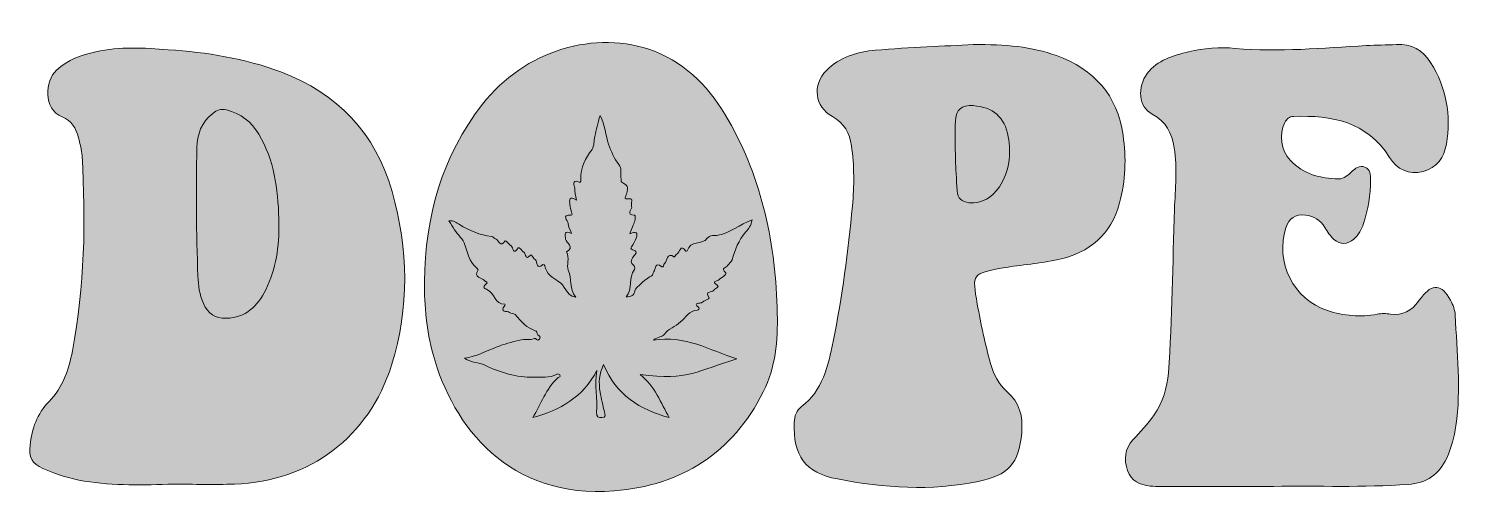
# Model space of a CAD drawing. Extents: x 385 to 1651, y -1177 to -762.
import ezdxf

# ---------------------------------------------------------------- set-up
doc = ezdxf.new("R2010")
doc.units = 0
doc.header["$MEASUREMENT"] = 0
doc.layers.add('katman 1', color=7, linetype='Continuous')

# ---------------------------------------------------------------- blocks, each defined once
blk = doc.blocks.new('block 2')
at = {"layer": 'katman 1', "true_color": 0x009245}
h = blk.add_hatch(color=114, dxfattribs=at)
h.dxf.hatch_style = 2
edge = h.paths.add_edge_path()
edge.add_spline(control_points=[(734.7, -985.2), (735.5, -927.5), (750.2, -874.5), (786.1, -828.3), (822.9, -781.2), (885.8, -761.7), (937.9, -781.7), (967.6, -793.2), (987.7, -815.4), (1003.1, -842.2), (1033.5, -895.1), (1045.1, -952.9), (1046.5, -1013.3), (1047, -1037.3), (1045.1, -1060.9), (1034.1, -1082.6), (1006.8, -1136.5), (962.1, -1165.2), (902.4, -1170), (809.3, -1177.5), (759.9, -1113.1), (742.4, -1049.5), (736.6, -1028.4), (734.7, -1006.9), (734.7, -985.2)], knot_values=[0, 0, 0, 0, 1, 1, 1, 2, 2, 2, 3, 3, 3, 4, 4, 4, 5, 5, 5, 6, 6, 6, 7, 7, 7, 8, 8, 8, 8], degree=3, periodic=1)
h = blk.add_hatch(color=114, dxfattribs=at)
h.dxf.hatch_style = 2
edge = h.paths.add_edge_path()
edge.add_spline(control_points=[(513, -1164.1), (486.7, -1164.7), (460.4, -1165.6), (434.2, -1161.3), (421.5, -1159.2), (409.4, -1155.3), (397.6, -1150.2), (387.9, -1146), (385.1, -1140.3), (386.3, -1129.6), (387.9, -1115), (392.5, -1101.9), (403.1, -1091), (415.3, -1078.7), (420.6, -1062.9), (423.7, -1046.3), (434.5, -989.3), (435.7, -931.8), (432.2, -874.1), (431.9, -868.7), (430.4, -863.3), (429.1, -858), (427, -849.8), (423, -842.8), (414.8, -839.6), (397.3, -832.6), (399.6, -807.7), (409.6, -798.4), (419.5, -789.1), (431.7, -784.9), (444.5, -782.1), (465.7, -777.4), (487.1, -778.7), (508.4, -780.3), (542.3, -782.7), (575.7, -787.7), (607.8, -799.9), (658, -818.9), (691.5, -853.8), (706.1, -905.5), (720.5, -956.5), (721.7, -1008), (705.7, -1058.9), (685.7, -1122.5), (633.7, -1161.5), (567, -1164), (549.1, -1164.7), (531, -1164.1), (513, -1164.1)], knot_values=[0, 0, 0, 0, 1, 1, 1, 2, 2, 2, 3, 3, 3, 4, 4, 4, 5, 5, 5, 6, 6, 6, 7, 7, 7, 8, 8, 8, 9, 9, 9, 10, 10, 10, 11, 11, 11, 12, 12, 12, 13, 13, 13, 14, 14, 14, 15, 15, 15, 16, 16, 16, 16], degree=3, periodic=1)
h = blk.add_hatch(color=114, dxfattribs=at)
h.dxf.hatch_style = 2
edge = h.paths.add_edge_path()
edge.add_spline(control_points=[(1219.5, -775.7), (1248.4, -775.5), (1271.2, -777.6), (1293.1, -785.5), (1326.4, -797.5), (1346.9, -820.4), (1352, -855.8), (1354.9, -875.9), (1354.2, -895.9), (1348.9, -915.6), (1341.4, -943.7), (1322.6, -959.5), (1294.7, -965.6), (1278.6, -969.2), (1262.1, -970.2), (1246, -973.1), (1218.5, -978.1), (1218.4, -978), (1223.2, -1005), (1226.4, -1022.7), (1230, -1040.3), (1235, -1057.6), (1237.7, -1067.1), (1241.7, -1075.7), (1249.3, -1082.2), (1260.6, -1091.9), (1263.7, -1104), (1262.4, -1118.7), (1259.9, -1146.3), (1250.9, -1156.1), (1223.9, -1161.7), (1182.2, -1170.3), (1140.8, -1167.5), (1099.7, -1159.5), (1070.9, -1153.9), (1060.4, -1138.8), (1061.4, -1109.5), (1061.6, -1103.8), (1063.6, -1098.8), (1067.7, -1095.7), (1087, -1081.2), (1091.3, -1059.6), (1095.8, -1038.1), (1103.8, -998.5), (1109.2, -958.4), (1112.9, -918.2), (1114.5, -900.7), (1114.6, -882.7), (1112, -865.1), (1110.4, -854.1), (1105.8, -845.1), (1095.2, -839.3), (1079.5, -830.8), (1077.2, -811.4), (1089.9, -798.5), (1101.8, -786.6), (1117.3, -782.1), (1133.2, -780.7), (1163.8, -778.2), (1194.6, -777.1), (1219.5, -775.7)], knot_values=[0, 0, 0, 0, 1, 1, 1, 2, 2, 2, 3, 3, 3, 4, 4, 4, 5, 5, 5, 6, 6, 6, 7, 7, 7, 8, 8, 8, 9, 9, 9, 10, 10, 10, 11, 11, 11, 12, 12, 12, 13, 13, 13, 14, 14, 14, 15, 15, 15, 16, 16, 16, 17, 17, 17, 18, 18, 18, 19, 19, 19, 20, 20, 20, 20], degree=3, periodic=1)
h = blk.add_hatch(color=114, dxfattribs=at)
h.dxf.hatch_style = 2
edge = h.paths.add_edge_path()
edge.add_spline(control_points=[(1484.8, -1166), (1451.7, -1166), (1418.6, -1166), (1385.4, -1166), (1382.3, -1166), (1379.1, -1166.1), (1376, -1165.7), (1366.9, -1164.7), (1359.2, -1161.3), (1356, -1152), (1352.6, -1142.2), (1353.3, -1132.9), (1360.7, -1124.9), (1367.3, -1117.9), (1373.8, -1110.9), (1379.4, -1102.9), (1387.3, -1091.6), (1390.9, -1079.1), (1392, -1065.7), (1395.6, -1017.5), (1395.8, -969.2), (1397.4, -921), (1398, -903), (1400.2, -885), (1397.2, -867.1), (1395, -854.2), (1390.4, -843.6), (1377.6, -837.1), (1365.8, -831.2), (1364.2, -813.2), (1373.3, -801.4), (1382.4, -789.3), (1396.2, -785.5), (1409.9, -782.2), (1423.4, -778.9), (1437.3, -777.8), (1451.1, -779.1), (1489.8, -782.5), (1528.3, -778.8), (1566.8, -776.7), (1575.7, -776.2), (1584.6, -776.2), (1593.4, -775.7), (1606.8, -775), (1616.9, -780.8), (1623.7, -791.6), (1637.7, -813.7), (1642, -838.1), (1637.6, -863.7), (1635.6, -875.2), (1629.4, -884.9), (1617, -887.9), (1604.4, -890.9), (1593.9, -886), (1587.3, -875.4), (1567.3, -843.6), (1536.6, -838.1), (1502.7, -839.2), (1498.7, -839.3), (1496.6, -841.4), (1495, -844.6), (1489.4, -855.4), (1491.4, -869.2), (1499.8, -878.1), (1511.4, -890.3), (1526.4, -894.1), (1542.5, -894.4), (1547.3, -894.5), (1550.5, -891.1), (1553.8, -888.2), (1557.1, -885.1), (1560.8, -882), (1565.6, -884), (1570.5, -886), (1570.7, -890.8), (1570.6, -895.4), (1570.6, -908.5), (1568.7, -921.4), (1564.4, -933.8), (1562.6, -939), (1560.1, -943.9), (1555.9, -947.6), (1550.2, -952.6), (1544, -952.7), (1538.3, -947.8), (1534.9, -944.8), (1532.6, -941), (1530.2, -937.3), (1526.2, -930.9), (1520.5, -927.1), (1513.1, -926.4), (1504, -925.4), (1498.8, -928.9), (1495.9, -937.6), (1485.9, -967.6), (1502.6, -1001.2), (1532.6, -1010.7), (1546.9, -1015.3), (1561.6, -1017), (1576.6, -1014), (1580.5, -1013.2), (1584.4, -1013.3), (1588.3, -1013.8), (1599, -1015.2), (1607.1, -1011.1), (1613.1, -1002.4), (1613.9, -1001.3), (1614.7, -1000.3), (1615.5, -999.2), (1625.2, -986.4), (1633.5, -987.2), (1641.2, -1001.6), (1643.4, -1005.7), (1645.3, -1010.2), (1645.5, -1014.9), (1646.8, -1047.4), (1650.8, -1079.9), (1646.1, -1112.5), (1644.7, -1122.4), (1642.1, -1131.9), (1637.9, -1141), (1631.2, -1155.5), (1620.2, -1163.2), (1603.8, -1164.3), (1564.2, -1167.1), (1524.5, -1165.5), (1484.8, -1166)], knot_values=[0, 0, 0, 0, 1, 1, 1, 2, 2, 2, 3, 3, 3, 4, 4, 4, 5, 5, 5, 6, 6, 6, 7, 7, 7, 8, 8, 8, 9, 9, 9, 10, 10, 10, 11, 11, 11, 12, 12, 12, 13, 13, 13, 14, 14, 14, 15, 15, 15, 16, 16, 16, 17, 17, 17, 18, 18, 18, 19, 19, 19, 20, 20, 20, 21, 21, 21, 22, 22, 22, 23, 23, 23, 24, 24, 24, 25, 25, 25, 26, 26, 26, 27, 27, 27, 28, 28, 28, 29, 29, 29, 30, 30, 30, 31, 31, 31, 32, 32, 32, 33, 33, 33, 34, 34, 34, 35, 35, 35, 36, 36, 36, 37, 37, 37, 38, 38, 38, 39, 39, 39, 40, 40, 40, 41, 41, 41, 42, 42, 42, 42], degree=3, periodic=1)
at = {"layer": 'katman 1', "true_color": 0xeeeeee}
h = blk.add_hatch(color=7, dxfattribs=at)
h.dxf.hatch_style = 2
edge = h.paths.add_edge_path()
edge.add_spline(control_points=[(606.1, -933.2), (606.5, -953.8), (603.8, -973.8), (594.5, -992.5), (587.3, -1006.9), (576.9, -1017), (559.7, -1017.5), (549.8, -1017.8), (543.5, -1013.7), (539.5, -1004.6), (536, -996.8), (534.9, -988.5), (534.6, -980.2), (533.1, -942.4), (533.1, -904.6), (533.7, -866.8), (533.9, -855.4), (537.7, -844.3), (547.7, -836.5), (551.5, -833.5), (555, -832.4), (559.8, -833.5), (572.5, -836.5), (581.8, -843.9), (588.4, -854.9), (602.1, -877.8), (605.3, -903.3), (606.1, -929.3), (606.1, -930.6), (606.1, -931.9), (606.1, -933.2)], knot_values=[0, 0, 0, 0, 1, 1, 1, 2, 2, 2, 3, 3, 3, 4, 4, 4, 5, 5, 5, 6, 6, 6, 7, 7, 7, 8, 8, 8, 9, 9, 9, 10, 10, 10, 10], degree=3, periodic=1)
at = {"layer": 'katman 1', "true_color": 0xebeceb}
h = blk.add_hatch(color=7, dxfattribs=at)
h.dxf.hatch_style = 2
edge = h.paths.add_edge_path()
edge.add_spline(control_points=[(1203.8, -878), (1203.8, -863.7), (1203.5, -853.5), (1203.9, -843.4), (1204.3, -833), (1209.3, -829), (1219.6, -829.7), (1237.1, -830.9), (1247.5, -839.8), (1250.6, -857.1), (1253.3, -872.7), (1251.7, -887.7), (1242.7, -901.3), (1236.3, -910.8), (1227.7, -916.3), (1215.8, -915.4), (1209.4, -914.9), (1205.8, -911.5), (1205.4, -905), (1204.8, -894.6), (1204.2, -884.2), (1203.8, -878)], knot_values=[0, 0, 0, 0, 1, 1, 1, 2, 2, 2, 3, 3, 3, 4, 4, 4, 5, 5, 5, 6, 6, 6, 7, 7, 7, 7], degree=3, periodic=1)
at = {"layer": 'katman 1', "true_color": 0xededed}
h = blk.add_hatch(color=7, dxfattribs=at)
h.dxf.hatch_style = 2
edge = h.paths.add_edge_path()
edge.add_spline(control_points=[(916.2, -942.9), (922, -940.2), (923.5, -942), (921.8, -946.7), (920.8, -949.4), (919.4, -952), (917.8, -954.3), (914.8, -958.4), (924.8, -956.2), (920.8, -961.2), (919.1, -963.2), (916.1, -967.3), (918.1, -969.2), (919.9, -971.1), (921.7, -972.5), (920.2, -974.5), (914.7, -981.7), (919, -991.5), (912.9, -998.6), (917.3, -998.5), (919.9, -997.4), (920.7, -993.2), (921.1, -990.6), (932.4, -981), (935, -980.3), (937.3, -979.7), (936.2, -977.3), (937.4, -976.3), (939.4, -974.4), (938, -967.1), (944.5, -972), (946, -973.2), (945.8, -970), (946.9, -969.2), (949.7, -967.2), (948.1, -958.5), (955.6, -963.4), (955.7, -963.4), (956.9, -961.1), (957.9, -960.7), (960.3, -959.5), (960.7, -951.1), (965.7, -958.3), (965.8, -958.4), (967, -958.2), (967, -958), (969.2, -948.5), (980.1, -952.8), (984.6, -946.9), (987, -943.6), (991.2, -944.8), (994.2, -944.2), (1004.9, -942), (1013.2, -934.8), (1024.2, -930.7), (1023.4, -935.5), (1021, -938.5), (1018.6, -941.3), (1012.3, -948.5), (1009.1, -957.1), (1006.5, -966), (1005.9, -967.9), (1003.6, -969.1), (1002.6, -970.9), (1001.7, -972.7), (995.8, -973), (1000.9, -977.5), (1002.4, -978.8), (996.9, -981.8), (994.4, -983.9), (993.3, -984.8), (987.9, -984.7), (993.4, -988.3), (996, -990), (991.1, -991.2), (990.1, -992.9), (988.9, -995), (981.7, -993.2), (986.2, -999.4), (987, -1000.5), (981.6, -1001.9), (979.6, -1003.8), (978.6, -1004.7), (971.1, -1002.9), (977.1, -1008.1), (978.2, -1009), (976.7, -1010.4), (976, -1010.4), (968.8, -1010.5), (965.1, -1017), (961.1, -1020.8), (956.6, -1025), (950.3, -1026.5), (946.8, -1031.6), (944.8, -1034.3), (941.1, -1033.7), (937.1, -1036.8), (964.9, -1032.1), (986.7, -1045.8), (1010.7, -1053.5), (976.3, -1063.5), (968.4, -1073), (925.3, -1067.1), (938.5, -1077.8), (943.6, -1092.3), (951, -1105.3), (925.2, -1098.2), (903.9, -1085.4), (893, -1058.4), (889, -1066.6), (888.6, -1074.7), (889.9, -1082.8), (890.9, -1088.7), (892.5, -1094.5), (893.8, -1100.3), (894.4, -1102.6), (895.4, -1105.1), (891.5, -1105.3), (888.2, -1105.5), (886.5, -1104.4), (886.8, -1100.9), (888.1, -1088.7), (884.8, -1076.5), (887, -1063.8), (875, -1087.1), (854.6, -1098.6), (830.4, -1105.3), (837.7, -1093.4), (842.2, -1079.8), (852.8, -1069.9), (853.5, -1069.3), (855.7, -1069.3), (854.4, -1067.5), (854, -1066.9), (852.3, -1066.5), (851.7, -1066.9), (845.3, -1070.6), (837.7, -1069.3), (831.2, -1069.5), (816.3, -1069.8), (801.6, -1065.6), (788, -1058.9), (782.6, -1056.2), (776.4, -1057.1), (770.1, -1052.9), (780.8, -1051.2), (789.3, -1046.6), (798.2, -1043), (805, -1040.3), (812, -1038.5), (819, -1036.8), (823.2, -1035.7), (827.6, -1037.2), (831.8, -1035.4), (833.1, -1034.7), (834.5, -1038.4), (836.3, -1035.9), (838.4, -1033.2), (834.2, -1032.9), (834.3, -1031), (834.4, -1028.9), (833.1, -1028.7), (831.5, -1028.1), (826.2, -1026.3), (820.1, -1020.8), (814.9, -1014.2), (813.9, -1013.1), (811.1, -1013.5), (810, -1012.4), (808.4, -1010.7), (800.2, -1012.9), (805.9, -1006.3), (806.1, -1006.1), (805.8, -1005), (805.8, -1005), (796.8, -1005.5), (796.7, -995.4), (790.5, -992.4), (788.7, -991.5), (785, -990.3), (789.3, -987.2), (791.5, -985.5), (788.6, -985.2), (787.9, -984.3), (785.5, -981.4), (777.5, -981.9), (782.2, -974.7), (782.3, -974.5), (781, -973.2), (780.2, -972.5), (774.4, -967.1), (772.7, -959.9), (770.5, -952.6), (769, -947.7), (764.3, -943.7), (761.2, -939.3), (759.6, -936.9), (758.2, -934.4), (756.3, -931.5), (760.4, -930.8), (763.1, -933.1), (765.7, -934.7), (774.5, -940), (783.7, -944.2), (794.1, -945.3), (795.5, -945.4), (796.6, -947.3), (798, -947.7), (800.5, -948.4), (801.7, -955.6), (806, -949.2), (806.6, -948.3), (809.5, -952.4), (811.6, -953.8), (813.1, -954.7), (813, -962.6), (817.5, -955.4), (818.4, -954), (821, -958.2), (823, -959.6), (824.5, -960.5), (823.7, -967.1), (828.3, -961.7), (829.4, -960.4), (831.1, -964.7), (832.8, -966), (834.7, -967.6), (833.3, -975.2), (839.4, -970), (839.6, -969.9), (841.2, -970.7), (841.2, -971.2), (842, -978.2), (848.7, -982.3), (852.7, -984.6), (859.1, -988.1), (859.4, -997.2), (868.4, -998.8), (862.3, -991.2), (865.3, -982.6), (861.8, -975), (860, -971), (863.3, -964.1), (860.2, -958.8), (867.9, -954.6), (860, -951.2), (859.5, -947.5), (859, -943.5), (857.7, -939.7), (864.8, -942.6), (863.4, -939), (861.7, -936.4), (861.6, -933.7), (861.5, -931.3), (855.3, -925.7), (864.3, -926.4), (865.7, -926.4), (865.1, -925), (864.8, -924), (864.2, -921.8), (863.5, -919.5), (863.2, -917.2), (862.8, -913.1), (862.6, -908.8), (869, -913.3), (868.4, -909.2), (867.2, -905.8), (867.5, -902.6), (867.7, -900.8), (863.8, -894.3), (871.5, -897.2), (873.3, -897.9), (872.8, -895.5), (872.8, -894.4), (872.7, -884.4), (876.9, -876.2), (882.8, -868.3), (884.9, -865.4), (884.4, -860.7), (885.3, -856.9), (886.6, -851.1), (888.1, -845.3), (889.9, -838.3), (894.6, -847.1), (894.8, -855.9), (897.5, -863.8), (899.7, -870.1), (902.3, -876.4), (906.5, -881.8), (909.1, -885.2), (908, -889.3), (908.4, -893.1), (908.5, -894.5), (908.3, -896.7), (909.1, -897.3), (914.7, -900.8), (914.7, -900.7), (913.3, -907.8), (913, -909.6), (909.6, -913.1), (915.9, -911.9), (919.5, -911.3), (917, -916.2), (917.8, -918.5), (918.8, -921), (911.9, -926.1), (920.4, -926.5), (921.4, -926.5), (921.1, -929.9), (920.5, -931.6), (919.4, -934.9), (918, -938.3), (916.2, -942.9)], knot_values=[0, 0, 0, 0, 1, 1, 1, 2, 2, 2, 3, 3, 3, 4, 4, 4, 5, 5, 5, 6, 6, 6, 7, 7, 7, 8, 8, 8, 9, 9, 9, 10, 10, 10, 11, 11, 11, 12, 12, 12, 13, 13, 13, 14, 14, 14, 15, 15, 15, 16, 16, 16, 17, 17, 17, 18, 18, 18, 19, 19, 19, 20, 20, 20, 21, 21, 21, 22, 22, 22, 23, 23, 23, 24, 24, 24, 25, 25, 25, 26, 26, 26, 27, 27, 27, 28, 28, 28, 29, 29, 29, 30, 30, 30, 31, 31, 31, 32, 32, 32, 33, 33, 33, 34, 34, 34, 35, 35, 35, 36, 36, 36, 37, 37, 37, 38, 38, 38, 39, 39, 39, 40, 40, 40, 41, 41, 41, 42, 42, 42, 43, 43, 43, 44, 44, 44, 45, 45, 45, 46, 46, 46, 47, 47, 47, 48, 48, 48, 49, 49, 49, 50, 50, 50, 51, 51, 51, 52, 52, 52, 53, 53, 53, 54, 54, 54, 55, 55, 55, 56, 56, 56, 57, 57, 57, 58, 58, 58, 59, 59, 59, 60, 60, 60, 61, 61, 61, 62, 62, 62, 63, 63, 63, 64, 64, 64, 65, 65, 65, 66, 66, 66, 67, 67, 67, 68, 68, 68, 69, 69, 69, 70, 70, 70, 71, 71, 71, 72, 72, 72, 73, 73, 73, 74, 74, 74, 75, 75, 75, 76, 76, 76, 77, 77, 77, 78, 78, 78, 79, 79, 79, 80, 80, 80, 81, 81, 81, 82, 82, 82, 83, 83, 83, 84, 84, 84, 85, 85, 85, 86, 86, 86, 87, 87, 87, 88, 88, 88, 89, 89, 89, 90, 90, 90, 91, 91, 91, 92, 92, 92, 93, 93, 93, 94, 94, 94, 95, 95, 95, 96, 96, 96, 97, 97, 97, 98, 98, 98, 99, 99, 99, 100, 100, 100, 101, 101, 101, 102, 102, 102, 103, 103, 103, 104, 104, 104, 104], degree=3, periodic=1)
at = {"layer": 'katman 1', "lineweight": 0}
for points, knots in [([(734.7, -985.2), (735.5, -927.5), (750.2, -874.5), (786.1, -828.3), (822.9, -781.2), (885.8, -761.7), (937.9, -781.7), (967.6, -793.2), (987.7, -815.4), (1003.1, -842.2), (1033.5, -895.1), (1045.1, -952.9), (1046.5, -1013.3), (1047, -1037.3), (1045.1, -1060.9), (1034.1, -1082.6), (1006.8, -1136.5), (962.1, -1165.2), (902.4, -1170), (809.3, -1177.5), (759.9, -1113.1), (742.4, -1049.5), (736.6, -1028.4), (734.7, -1006.9), (734.7, -985.2)], [0, 0, 0, 0, 1, 1, 1, 2, 2, 2, 3, 3, 3, 4, 4, 4, 5, 5, 5, 6, 6, 6, 7, 7, 7, 8, 8, 8, 8]), ([(513, -1164.1), (486.7, -1164.7), (460.4, -1165.6), (434.2, -1161.3), (421.5, -1159.2), (409.4, -1155.3), (397.6, -1150.2), (387.9, -1146), (385.1, -1140.3), (386.3, -1129.6), (387.9, -1115), (392.5, -1101.9), (403.1, -1091), (415.3, -1078.7), (420.6, -1062.9), (423.7, -1046.3), (434.5, -989.3), (435.7, -931.8), (432.2, -874.1), (431.9, -868.7), (430.4, -863.3), (429.1, -858), (427, -849.8), (423, -842.8), (414.8, -839.6), (397.3, -832.6), (399.6, -807.7), (409.6, -798.4), (419.5, -789.1), (431.7, -784.9), (444.5, -782.1), (465.7, -777.4), (487.1, -778.7), (508.4, -780.3), (542.3, -782.7), (575.7, -787.7), (607.8, -799.9), (658, -818.9), (691.5, -853.8), (706.1, -905.5), (720.5, -956.5), (721.7, -1008), (705.7, -1058.9), (685.7, -1122.5), (633.7, -1161.5), (567, -1164), (549.1, -1164.7), (531, -1164.1), (513, -1164.1)], [0, 0, 0, 0, 1, 1, 1, 2, 2, 2, 3, 3, 3, 4, 4, 4, 5, 5, 5, 6, 6, 6, 7, 7, 7, 8, 8, 8, 9, 9, 9, 10, 10, 10, 11, 11, 11, 12, 12, 12, 13, 13, 13, 14, 14, 14, 15, 15, 15, 16, 16, 16, 16]), ([(1219.5, -775.7), (1248.4, -775.5), (1271.2, -777.6), (1293.1, -785.5), (1326.4, -797.5), (1346.9, -820.4), (1352, -855.8), (1354.9, -875.9), (1354.2, -895.9), (1348.9, -915.6), (1341.4, -943.7), (1322.6, -959.5), (1294.7, -965.6), (1278.6, -969.2), (1262.1, -970.2), (1246, -973.1), (1218.5, -978.1), (1218.4, -978), (1223.2, -1005), (1226.4, -1022.7), (1230, -1040.3), (1235, -1057.6), (1237.7, -1067.1), (1241.7, -1075.7), (1249.3, -1082.2), (1260.6, -1091.9), (1263.7, -1104), (1262.4, -1118.7), (1259.9, -1146.3), (1250.9, -1156.1), (1223.9, -1161.7), (1182.2, -1170.3), (1140.8, -1167.5), (1099.7, -1159.5), (1070.9, -1153.9), (1060.4, -1138.8), (1061.4, -1109.5), (1061.6, -1103.8), (1063.6, -1098.8), (1067.7, -1095.7), (1087, -1081.2), (1091.3, -1059.6), (1095.8, -1038.1), (1103.8, -998.5), (1109.2, -958.4), (1112.9, -918.2), (1114.5, -900.7), (1114.6, -882.7), (1112, -865.1), (1110.4, -854.1), (1105.8, -845.1), (1095.2, -839.3), (1079.5, -830.8), (1077.2, -811.4), (1089.9, -798.5), (1101.8, -786.6), (1117.3, -782.1), (1133.2, -780.7), (1163.8, -778.2), (1194.6, -777.1), (1219.5, -775.7)], [0, 0, 0, 0, 1, 1, 1, 2, 2, 2, 3, 3, 3, 4, 4, 4, 5, 5, 5, 6, 6, 6, 7, 7, 7, 8, 8, 8, 9, 9, 9, 10, 10, 10, 11, 11, 11, 12, 12, 12, 13, 13, 13, 14, 14, 14, 15, 15, 15, 16, 16, 16, 17, 17, 17, 18, 18, 18, 19, 19, 19, 20, 20, 20, 20]), ([(1484.8, -1166), (1451.7, -1166), (1418.6, -1166), (1385.4, -1166), (1382.3, -1166), (1379.1, -1166.1), (1376, -1165.7), (1366.9, -1164.7), (1359.2, -1161.3), (1356, -1152), (1352.6, -1142.2), (1353.3, -1132.9), (1360.7, -1124.9), (1367.3, -1117.9), (1373.8, -1110.9), (1379.4, -1102.9), (1387.3, -1091.6), (1390.9, -1079.1), (1392, -1065.7), (1395.6, -1017.5), (1395.8, -969.2), (1397.4, -921), (1398, -903), (1400.2, -885), (1397.2, -867.1), (1395, -854.2), (1390.4, -843.6), (1377.6, -837.1), (1365.8, -831.2), (1364.2, -813.2), (1373.3, -801.4), (1382.4, -789.3), (1396.2, -785.5), (1409.9, -782.2), (1423.4, -778.9), (1437.3, -777.8), (1451.1, -779.1), (1489.8, -782.5), (1528.3, -778.8), (1566.8, -776.7), (1575.7, -776.2), (1584.6, -776.2), (1593.4, -775.7), (1606.8, -775), (1616.9, -780.8), (1623.7, -791.6), (1637.7, -813.7), (1642, -838.1), (1637.6, -863.7), (1635.6, -875.2), (1629.4, -884.9), (1617, -887.9), (1604.4, -890.9), (1593.9, -886), (1587.3, -875.4), (1567.3, -843.6), (1536.6, -838.1), (1502.7, -839.2), (1498.7, -839.3), (1496.6, -841.4), (1495, -844.6), (1489.4, -855.4), (1491.4, -869.2), (1499.8, -878.1), (1511.4, -890.3), (1526.4, -894.1), (1542.5, -894.4), (1547.3, -894.5), (1550.5, -891.1), (1553.8, -888.2), (1557.1, -885.1), (1560.8, -882), (1565.6, -884), (1570.5, -886), (1570.7, -890.8), (1570.6, -895.4), (1570.6, -908.5), (1568.7, -921.4), (1564.4, -933.8), (1562.6, -939), (1560.1, -943.9), (1555.9, -947.6), (1550.2, -952.6), (1544, -952.7), (1538.3, -947.8), (1534.9, -944.8), (1532.6, -941), (1530.2, -937.3), (1526.2, -930.9), (1520.5, -927.1), (1513.1, -926.4), (1504, -925.4), (1498.8, -928.9), (1495.9, -937.6), (1485.9, -967.6), (1502.6, -1001.2), (1532.6, -1010.7), (1546.9, -1015.3), (1561.6, -1017), (1576.6, -1014), (1580.5, -1013.2), (1584.4, -1013.3), (1588.3, -1013.8), (1599, -1015.2), (1607.1, -1011.1), (1613.1, -1002.4), (1613.9, -1001.3), (1614.7, -1000.3), (1615.5, -999.2), (1625.2, -986.4), (1633.5, -987.2), (1641.2, -1001.6), (1643.4, -1005.7), (1645.3, -1010.2), (1645.5, -1014.9), (1646.8, -1047.4), (1650.8, -1079.9), (1646.1, -1112.5), (1644.7, -1122.4), (1642.1, -1131.9), (1637.9, -1141), (1631.2, -1155.5), (1620.2, -1163.2), (1603.8, -1164.3), (1564.2, -1167.1), (1524.5, -1165.5), (1484.8, -1166)], [0, 0, 0, 0, 1, 1, 1, 2, 2, 2, 3, 3, 3, 4, 4, 4, 5, 5, 5, 6, 6, 6, 7, 7, 7, 8, 8, 8, 9, 9, 9, 10, 10, 10, 11, 11, 11, 12, 12, 12, 13, 13, 13, 14, 14, 14, 15, 15, 15, 16, 16, 16, 17, 17, 17, 18, 18, 18, 19, 19, 19, 20, 20, 20, 21, 21, 21, 22, 22, 22, 23, 23, 23, 24, 24, 24, 25, 25, 25, 26, 26, 26, 27, 27, 27, 28, 28, 28, 29, 29, 29, 30, 30, 30, 31, 31, 31, 32, 32, 32, 33, 33, 33, 34, 34, 34, 35, 35, 35, 36, 36, 36, 37, 37, 37, 38, 38, 38, 39, 39, 39, 40, 40, 40, 41, 41, 41, 42, 42, 42, 42]), ([(606.1, -933.2), (606.5, -953.8), (603.8, -973.8), (594.5, -992.5), (587.3, -1006.9), (576.9, -1017), (559.7, -1017.5), (549.8, -1017.8), (543.5, -1013.7), (539.5, -1004.6), (536, -996.8), (534.9, -988.5), (534.6, -980.2), (533.1, -942.4), (533.1, -904.6), (533.7, -866.8), (533.9, -855.4), (537.7, -844.3), (547.7, -836.5), (551.5, -833.5), (555, -832.4), (559.8, -833.5), (572.5, -836.5), (581.8, -843.9), (588.4, -854.9), (602.1, -877.8), (605.3, -903.3), (606.1, -929.3), (606.1, -930.6), (606.1, -931.9), (606.1, -933.2)], [0, 0, 0, 0, 1, 1, 1, 2, 2, 2, 3, 3, 3, 4, 4, 4, 5, 5, 5, 6, 6, 6, 7, 7, 7, 8, 8, 8, 9, 9, 9, 10, 10, 10, 10]), ([(1203.8, -878), (1203.8, -863.7), (1203.5, -853.5), (1203.9, -843.4), (1204.3, -833), (1209.3, -829), (1219.6, -829.7), (1237.1, -830.9), (1247.5, -839.8), (1250.6, -857.1), (1253.3, -872.7), (1251.7, -887.7), (1242.7, -901.3), (1236.3, -910.8), (1227.7, -916.3), (1215.8, -915.4), (1209.4, -914.9), (1205.8, -911.5), (1205.4, -905), (1204.8, -894.6), (1204.2, -884.2), (1203.8, -878)], [0, 0, 0, 0, 1, 1, 1, 2, 2, 2, 3, 3, 3, 4, 4, 4, 5, 5, 5, 6, 6, 6, 7, 7, 7, 7]), ([(916.2, -942.9), (922, -940.2), (923.5, -942), (921.8, -946.7), (920.8, -949.4), (919.4, -952), (917.8, -954.3), (914.8, -958.4), (924.8, -956.2), (920.8, -961.2), (919.1, -963.2), (916.1, -967.3), (918.1, -969.2), (919.9, -971.1), (921.7, -972.5), (920.2, -974.5), (914.7, -981.7), (919, -991.5), (912.9, -998.6), (917.3, -998.5), (919.9, -997.4), (920.7, -993.2), (921.1, -990.6), (932.4, -981), (935, -980.3), (937.3, -979.7), (936.2, -977.3), (937.4, -976.3), (939.4, -974.4), (938, -967.1), (944.5, -972), (946, -973.2), (945.8, -970), (946.9, -969.2), (949.7, -967.2), (948.1, -958.5), (955.6, -963.4), (955.7, -963.4), (956.9, -961.1), (957.9, -960.7), (960.3, -959.5), (960.7, -951.1), (965.7, -958.3), (965.8, -958.4), (967, -958.2), (967, -958), (969.2, -948.5), (980.1, -952.8), (984.6, -946.9), (987, -943.6), (991.2, -944.8), (994.2, -944.2), (1004.9, -942), (1013.2, -934.8), (1024.2, -930.7), (1023.4, -935.5), (1021, -938.5), (1018.6, -941.3), (1012.3, -948.5), (1009.1, -957.1), (1006.5, -966), (1005.9, -967.9), (1003.6, -969.1), (1002.6, -970.9), (1001.7, -972.7), (995.8, -973), (1000.9, -977.5), (1002.4, -978.8), (996.9, -981.8), (994.4, -983.9), (993.3, -984.8), (987.9, -984.7), (993.4, -988.3), (996, -990), (991.1, -991.2), (990.1, -992.9), (988.9, -995), (981.7, -993.2), (986.2, -999.4), (987, -1000.5), (981.6, -1001.9), (979.6, -1003.8), (978.6, -1004.7), (971.1, -1002.9), (977.1, -1008.1), (978.2, -1009), (976.7, -1010.4), (976, -1010.4), (968.8, -1010.5), (965.1, -1017), (961.1, -1020.8), (956.6, -1025), (950.3, -1026.5), (946.8, -1031.6), (944.8, -1034.3), (941.1, -1033.7), (937.1, -1036.8), (964.9, -1032.1), (986.7, -1045.8), (1010.7, -1053.5), (976.3, -1063.5), (968.4, -1073), (925.3, -1067.1), (938.5, -1077.8), (943.6, -1092.3), (951, -1105.3), (925.2, -1098.2), (903.9, -1085.4), (893, -1058.4), (889, -1066.6), (888.6, -1074.7), (889.9, -1082.8), (890.9, -1088.7), (892.5, -1094.5), (893.8, -1100.3), (894.4, -1102.6), (895.4, -1105.1), (891.5, -1105.3), (888.2, -1105.5), (886.5, -1104.4), (886.8, -1100.9), (888.1, -1088.7), (884.8, -1076.5), (887, -1063.8), (875, -1087.1), (854.6, -1098.6), (830.4, -1105.3), (837.7, -1093.4), (842.2, -1079.8), (852.8, -1069.9), (853.5, -1069.3), (855.7, -1069.3), (854.4, -1067.5), (854, -1066.9), (852.3, -1066.5), (851.7, -1066.9), (845.3, -1070.6), (837.7, -1069.3), (831.2, -1069.5), (816.3, -1069.8), (801.6, -1065.6), (788, -1058.9), (782.6, -1056.2), (776.4, -1057.1), (770.1, -1052.9), (780.8, -1051.2), (789.3, -1046.6), (798.2, -1043), (805, -1040.3), (812, -1038.5), (819, -1036.8), (823.2, -1035.7), (827.6, -1037.2), (831.8, -1035.4), (833.1, -1034.7), (834.5, -1038.4), (836.3, -1035.9), (838.4, -1033.2), (834.2, -1032.9), (834.3, -1031), (834.4, -1028.9), (833.1, -1028.7), (831.5, -1028.1), (826.2, -1026.3), (820.1, -1020.8), (814.9, -1014.2), (813.9, -1013.1), (811.1, -1013.5), (810, -1012.4), (808.4, -1010.7), (800.2, -1012.9), (805.9, -1006.3), (806.1, -1006.1), (805.8, -1005), (805.8, -1005), (796.8, -1005.5), (796.7, -995.4), (790.5, -992.4), (788.7, -991.5), (785, -990.3), (789.3, -987.2), (791.5, -985.5), (788.6, -985.2), (787.9, -984.3), (785.5, -981.4), (777.5, -981.9), (782.2, -974.7), (782.3, -974.5), (781, -973.2), (780.2, -972.5), (774.4, -967.1), (772.7, -959.9), (770.5, -952.6), (769, -947.7), (764.3, -943.7), (761.2, -939.3), (759.6, -936.9), (758.2, -934.4), (756.3, -931.5), (760.4, -930.8), (763.1, -933.1), (765.7, -934.7), (774.5, -940), (783.7, -944.2), (794.1, -945.3), (795.5, -945.4), (796.6, -947.3), (798, -947.7), (800.5, -948.4), (801.7, -955.6), (806, -949.2), (806.6, -948.3), (809.5, -952.4), (811.6, -953.8), (813.1, -954.7), (813, -962.6), (817.5, -955.4), (818.4, -954), (821, -958.2), (823, -959.6), (824.5, -960.5), (823.7, -967.1), (828.3, -961.7), (829.4, -960.4), (831.1, -964.7), (832.8, -966), (834.7, -967.6), (833.3, -975.2), (839.4, -970), (839.6, -969.9), (841.2, -970.7), (841.2, -971.2), (842, -978.2), (848.7, -982.3), (852.7, -984.6), (859.1, -988.1), (859.4, -997.2), (868.4, -998.8), (862.3, -991.2), (865.3, -982.6), (861.8, -975), (860, -971), (863.3, -964.1), (860.2, -958.8), (867.9, -954.6), (860, -951.2), (859.5, -947.5), (859, -943.5), (857.7, -939.7), (864.8, -942.6), (863.4, -939), (861.7, -936.4), (861.6, -933.7), (861.5, -931.3), (855.3, -925.7), (864.3, -926.4), (865.7, -926.4), (865.1, -925), (864.8, -924), (864.2, -921.8), (863.5, -919.5), (863.2, -917.2), (862.8, -913.1), (862.6, -908.8), (869, -913.3), (868.4, -909.2), (867.2, -905.8), (867.5, -902.6), (867.7, -900.8), (863.8, -894.3), (871.5, -897.2), (873.3, -897.9), (872.8, -895.5), (872.8, -894.4), (872.7, -884.4), (876.9, -876.2), (882.8, -868.3), (884.9, -865.4), (884.4, -860.7), (885.3, -856.9), (886.6, -851.1), (888.1, -845.3), (889.9, -838.3), (894.6, -847.1), (894.8, -855.9), (897.5, -863.8), (899.7, -870.1), (902.3, -876.4), (906.5, -881.8), (909.1, -885.2), (908, -889.3), (908.4, -893.1), (908.5, -894.5), (908.3, -896.7), (909.1, -897.3), (914.7, -900.8), (914.7, -900.7), (913.3, -907.8), (913, -909.6), (909.6, -913.1), (915.9, -911.9), (919.5, -911.3), (917, -916.2), (917.8, -918.5), (918.8, -921), (911.9, -926.1), (920.4, -926.5), (921.4, -926.5), (921.1, -929.9), (920.5, -931.6), (919.4, -934.9), (918, -938.3), (916.2, -942.9)], [0, 0, 0, 0, 1, 1, 1, 2, 2, 2, 3, 3, 3, 4, 4, 4, 5, 5, 5, 6, 6, 6, 7, 7, 7, 8, 8, 8, 9, 9, 9, 10, 10, 10, 11, 11, 11, 12, 12, 12, 13, 13, 13, 14, 14, 14, 15, 15, 15, 16, 16, 16, 17, 17, 17, 18, 18, 18, 19, 19, 19, 20, 20, 20, 21, 21, 21, 22, 22, 22, 23, 23, 23, 24, 24, 24, 25, 25, 25, 26, 26, 26, 27, 27, 27, 28, 28, 28, 29, 29, 29, 30, 30, 30, 31, 31, 31, 32, 32, 32, 33, 33, 33, 34, 34, 34, 35, 35, 35, 36, 36, 36, 37, 37, 37, 38, 38, 38, 39, 39, 39, 40, 40, 40, 41, 41, 41, 42, 42, 42, 43, 43, 43, 44, 44, 44, 45, 45, 45, 46, 46, 46, 47, 47, 47, 48, 48, 48, 49, 49, 49, 50, 50, 50, 51, 51, 51, 52, 52, 52, 53, 53, 53, 54, 54, 54, 55, 55, 55, 56, 56, 56, 57, 57, 57, 58, 58, 58, 59, 59, 59, 60, 60, 60, 61, 61, 61, 62, 62, 62, 63, 63, 63, 64, 64, 64, 65, 65, 65, 66, 66, 66, 67, 67, 67, 68, 68, 68, 69, 69, 69, 70, 70, 70, 71, 71, 71, 72, 72, 72, 73, 73, 73, 74, 74, 74, 75, 75, 75, 76, 76, 76, 77, 77, 77, 78, 78, 78, 79, 79, 79, 80, 80, 80, 81, 81, 81, 82, 82, 82, 83, 83, 83, 84, 84, 84, 85, 85, 85, 86, 86, 86, 87, 87, 87, 88, 88, 88, 89, 89, 89, 90, 90, 90, 91, 91, 91, 92, 92, 92, 93, 93, 93, 94, 94, 94, 95, 95, 95, 96, 96, 96, 97, 97, 97, 98, 98, 98, 99, 99, 99, 100, 100, 100, 101, 101, 101, 102, 102, 102, 103, 103, 103, 104, 104, 104, 104])]:
    blk.add_open_spline(points, degree=3, knots=knots, dxfattribs=at)

msp = doc.modelspace()

# ---------------------------------------------------------------- block references
at = {"layer": 'katman 1'}
msp.add_blockref('block 2', (0, 0), dxfattribs=at)

doc.saveas('drawing.dxf')
